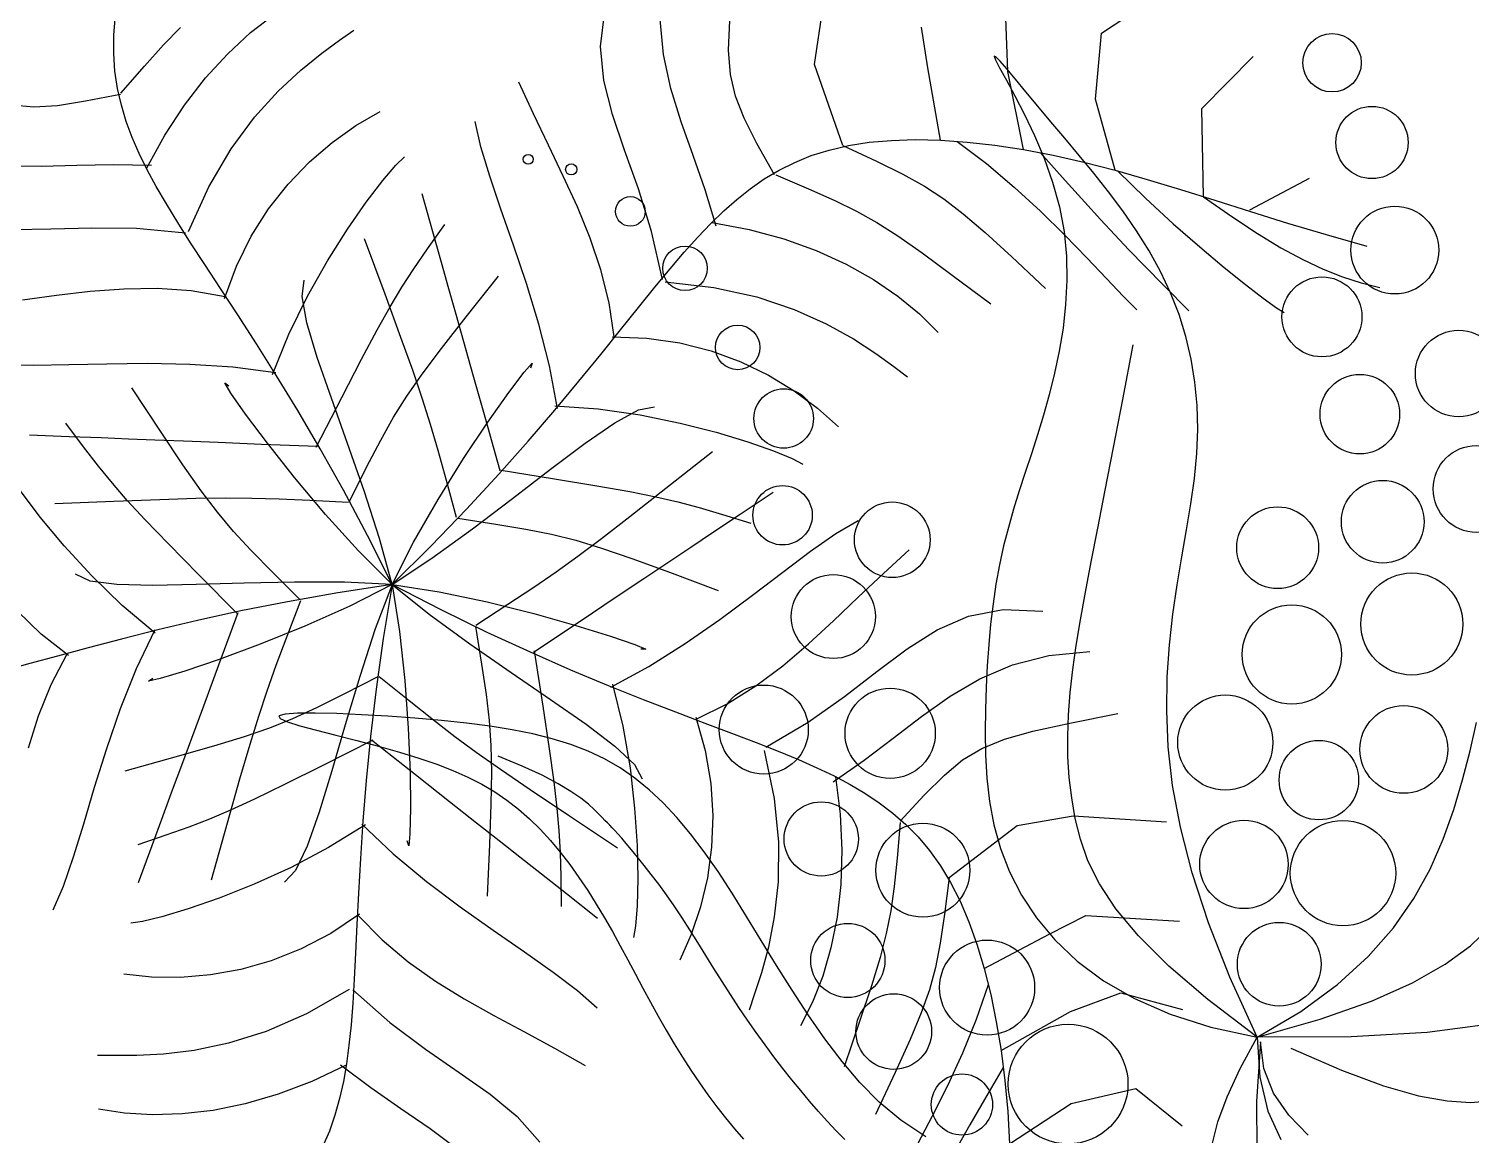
# Model space of a CAD drawing. Header units: millimetres. Extents: x -1030105 to 906887, y -616134 to 1220667.
# Drawn here: x -62059 to -60315, y 568491 to 569829 of the extents above; entities that cross this region are included whole.
import ezdxf

# ---------------------------------------------------------------- set-up
doc = ezdxf.new("R2010")
doc.units = ezdxf.units.MM
doc.header["$MEASUREMENT"] = 0
doc.linetypes.add('DASH', pattern=[0.35, 0.25, -0.1])
doc.layers.add('A-Furniture', color=143, linetype='Continuous')
doc.layers.add('A-Tree', color=98, linetype='Continuous')

# ---------------------------------------------------------------- blocks, each defined once
blk = doc.blocks.new('FUR')
at = {"layer": 'A-Furniture'}
blk.add_spline([(-8924.5, 45569), (-9840.5, 46091), (-12717.5, 46169), (-14973, 44562.5), (-20083.5, 44491.5), (-23993, 44398), (-25667, 42475.5), (-25418.5, 38977.5), (-21694.5, 37961.5), (-18510.5, 39186), (-13807.5, 38872), (-11600.5, 38312), (-7940, 38737), (-6709.9, 41431.9), (-8090, 44723), (-8924.5, 45569)], degree=3, dxfattribs=at)
at = {"layer": 'A-Furniture', "color": 8, "linetype": 'DASH', "ltscale": 50}
blk.add_spline([(-24161.5, 43901.5), (-24929, 43197), (-25535, 41016.5), (-24810, 39236.5), (-22741, 38149.5), (-21173.5, 38284.5), (-19403.5, 39162), (-17511, 40056.5), (-14856, 39790), (-13171, 38926.5), (-10565.5, 38425), (-9218.9, 38750.4), (-8091.4, 39308.9), (-7137, 40371), (-6960.5, 41929), (-8203.4, 44461.9), (-10044.5, 45803.5), (-12023, 45569), (-13737, 44462.5), (-16065.5, 43902.5), (-18178.5, 43889), (-22821, 44399), (-24161.5, 43901.5)], degree=3, dxfattribs=at)
blk = doc.blocks.new('CAY8')
at = {"color": 0, "linetype": 'ByBlock'}
for p, q in [((-230.99, 306), (-210.88, 321.79)), ((-353.08, 281.6), (-351.64, 306)), ((-269.77, 285.9), (-272.64, 308.87)), ((-230.99, 277.29), (-230.99, 306)), ((-304.24, 284.47), (-308.55, 301.69)), ((-185.02, 277.29), (-164.91, 301.69)), ((-445.75, 281.34), (-445.23, 296.57)), ((-418.36, 280.16), (-421.1, 295.19)), ((-390.53, 284.53), (-391.16, 297.27)), ((-275.46, 291.78), (-276.22, 291.99)), ((-276.22, 291.99), (-275.57, 290.51)), ((-275.57, 290.51), (-273.44, 287.2)), ((-273.44, 290.06), (-275.46, 291.78)), ((-270.29, 287.04), (-273.44, 290.06)), ((-273.44, 287.2), (-270.09, 282.21)), ((-266.18, 282.92), (-270.29, 287.04)), ((-596.56, 274.03), (-587.18, 282.69)), ((-443.08, 266.85), (-445.75, 281.34)), ((-413.87, 265.87), (-418.36, 280.16)), ((-388.87, 274.17), (-390.53, 284.53)), ((-337.84, 247.95), (-353.08, 281.6)), ((-296.12, 253.86), (-304.24, 284.47)), ((-270.09, 282.21), (-265.84, 275.77)), ((-260.07, 253), (-269.77, 285.9)), ((-261.23, 277.9), (-266.18, 282.92)), ((-655.26, 267.99), (-655.27, 276.49)), ((-605.6, 264.08), (-596.56, 274.03)), ((-565.25, 267.87), (-558.04, 274.14)), ((-558.04, 274.14), (-552.38, 278.94)), ((-385.89, 265.01), (-388.87, 274.17)), ((-265.84, 275.77), (-261.02, 268.1)), ((-255.59, 272.19), (-261.23, 277.9)), ((-219.95, 247.56), (-230.99, 277.29)), ((-180.93, 239.47), (-185.02, 277.29)), ((-654.62, 259.95), (-655.26, 267.99)), ((-633.5, 265.45), (-626.89, 273.62)), ((-573.55, 259.87), (-565.25, 267.87)), ((-261.02, 268.1), (-255.94, 259.43)), ((-249.4, 265.97), (-255.59, 272.19)), ((-640.91, 255.59), (-633.5, 265.45)), ((-614.21, 252.85), (-605.6, 264.08)), ((-472.02, 249.74), (-479.48, 262.94)), ((-438.04, 252.48), (-443.08, 266.85)), ((-408.17, 251.93), (-413.87, 265.87)), ((-381.31, 255.85), (-385.89, 265.01)), ((-242.82, 259.41), (-249.4, 265.97)), ((-653.4, 252.3), (-654.62, 259.95)), ((-649.99, 243.12), (-640.91, 255.59)), ((-582.5, 249.94), (-573.55, 259.87)), ((-374.83, 245.49), (-381.31, 255.85)), ((-255.94, 259.43), (-250.94, 249.99)), ((-235.96, 252.57), (-242.82, 259.41)), ((-651.63, 244.98), (-653.4, 252.3)), ((-622.24, 240.38), (-614.21, 252.85)), ((-591.64, 237.84), (-582.5, 249.94)), ((-464.39, 236.88), (-472.02, 249.74)), ((-431.43, 237.58), (-438.04, 252.48)), ((-401.81, 237.97), (-408.17, 251.93)), ((-335.49, 248.07), (-326.73, 250.25)), ((-326.73, 250.25), (-317.22, 251.94)), ((-317.22, 251.94), (-307, 253.14)), ((-307, 253.14), (-296.12, 253.86)), ((-296.12, 253.86), (-284.64, 254.07)), ((-288.91, 253.99), (-275.49, 245.56)), ((-284.64, 254.07), (-272.61, 253.79)), ((-272.61, 253.79), (-260.07, 253)), ((-260.07, 253), (-247.08, 251.69)), ((-252.62, 252.25), (-240.98, 241.31)), ((-250.94, 249.99), (-246.34, 240)), ((-247.08, 251.69), (-233.7, 249.88)), ((-228.97, 245.44), (-235.96, 252.57)), ((-233.7, 249.88), (-219.95, 247.56)), ((-160.61, 235.66), (-136.19, 251.45)), ((-649.36, 237.93), (-651.63, 244.98)), ((-547.86, 238.09), (-537.98, 245.06)), ((-493.37, 233.62), (-496.72, 244.28)), ((-366.19, 232.74), (-374.83, 245.49)), ((-351.02, 242.33), (-343.57, 245.43)), ((-343.57, 245.43), (-335.49, 248.07)), ((-337.84, 247.95), (-322.86, 242.4)), ((-275.49, 245.56), (-262.61, 236.47)), ((-221.98, 238.02), (-228.97, 245.44)), ((-219.95, 247.56), (-205.79, 244.81)), ((-218.94, 247.36), (-205.81, 236.66)), ((-205.79, 244.81), (-191.17, 241.73)), ((-664.97, 238.27), (-676.83, 235.32)), ((-650.17, 242.56), (-664.97, 238.27)), ((-646.62, 231.1), (-649.36, 237.93)), ((-629.6, 226.66), (-622.24, 240.38)), ((-600.52, 223.34), (-591.64, 237.84)), ((-557.39, 229.96), (-547.86, 238.09)), ((-456.83, 224.18), (-464.39, 236.88)), ((-424.07, 221.54), (-431.43, 237.58)), ((-395.32, 223.6), (-401.81, 237.97)), ((-364.33, 234.87), (-357.92, 238.81)), ((-357.92, 238.81), (-351.02, 242.33)), ((-322.86, 242.4), (-311.03, 237.77)), ((-311.03, 237.77), (-301.26, 233.44)), ((-262.61, 236.47), (-250.42, 227.07)), ((-246.34, 240), (-242.46, 229.69)), ((-240.98, 241.31), (-231.81, 232.73)), ((-215.1, 230.33), (-221.98, 238.02)), ((-205.81, 236.66), (-192.93, 226.74)), ((-191.17, 241.73), (-176.02, 238.39)), ((-180.93, 239.47), (-168.07, 232.01)), ((-176.02, 238.39), (-160.28, 234.91)), ((-686.96, 233.79), (-696.59, 233.79)), ((-676.83, 235.32), (-686.96, 233.79)), ((-643.45, 224.42), (-646.62, 231.1)), ((-488.43, 221.32), (-493.37, 233.62)), ((-375.99, 225.81), (-370.33, 230.53)), ((-370.33, 230.53), (-364.33, 234.87)), ((-365.59, 232.73), (-350.93, 227.95)), ((-301.26, 233.44), (-292.46, 228.77)), ((-231.81, 232.73), (-224.3, 225.78)), ((-208.49, 222.37), (-215.1, 230.33)), ((-168.07, 232.01), (-156.4, 225.72)), ((-160.28, 234.91), (-143.89, 231.36)), ((-143.89, 231.36), (-126.79, 227.83)), ((-639.87, 217.81), (-643.45, 224.42)), ((-636.15, 211.74), (-629.6, 226.66)), ((-566.4, 220.71), (-557.39, 229.96)), ((-529.13, 222.62), (-525.8, 226.45)), ((-449.59, 211.47), (-456.83, 224.18)), ((-381.36, 220.73), (-375.99, 225.81)), ((-350.93, 227.95), (-339.26, 223.95)), ((-339.26, 223.95), (-329.45, 220.19)), ((-292.46, 228.77), (-283.56, 223.12)), ((-250.42, 227.07), (-239.08, 217.74)), ((-242.46, 229.69), (-239.57, 219.24)), ((-224.3, 225.78), (-217.63, 219.73)), ((-192.93, 226.74), (-180.68, 217.76)), ((-156.4, 225.72), (-145.75, 220.5)), ((-126.79, 227.83), (-108.92, 224.42)), ((-635.85, 211.17), (-639.87, 217.81)), ((-608.69, 206.22), (-600.52, 223.34)), ((-574.73, 210.37), (-566.4, 220.71)), ((-534.18, 215.52), (-529.13, 222.62)), ((-482.34, 207.59), (-488.43, 221.32)), ((-416.77, 203.72), (-424.07, 221.54)), ((-389.24, 208.43), (-395.32, 223.6)), ((-386.54, 215.29), (-381.36, 220.73)), ((-329.45, 220.19), (-320.35, 216.1)), ((-283.56, 223.12), (-273.46, 215.87)), ((-239.57, 219.24), (-237.62, 208.76)), ((-239.08, 217.74), (-228.75, 208.83)), ((-217.63, 219.73), (-210.98, 213.84)), ((-202.26, 214.15), (-208.49, 222.37)), ((-180.68, 217.76), (-169.43, 209.89)), ((-145.75, 220.5), (-135.94, 216.26)), ((-650.48, 212.03), (-666.16, 210.3)), ((-634.19, 213.12), (-650.48, 212.03)), ((-540.47, 205.58), (-534.18, 215.52)), ((-391.62, 209.41), (-386.54, 215.29)), ((-320.35, 216.1), (-310.83, 211.13)), ((-273.46, 215.87), (-261.09, 206.39)), ((-210.98, 213.84), (-203.55, 207.4)), ((-196.55, 205.68), (-202.26, 214.15)), ((-135.94, 216.26), (-126.82, 212.9)), ((-126.82, 212.9), (-118.21, 210.33)), ((-681.41, 208.56), (-696.42, 207.45)), ((-666.16, 210.3), (-681.41, 208.56)), ((-631.34, 204.34), (-635.85, 211.17)), ((-615.71, 186.24), (-608.69, 206.22)), ((-582.19, 198.96), (-574.73, 210.37)), ((-547.55, 193.22), (-540.47, 205.58)), ((-510.75, 195.28), (-516.83, 211.26)), ((-475.56, 192.61), (-482.34, 207.59)), ((-442.93, 198.57), (-449.59, 211.47)), ((-396.71, 203.02), (-391.62, 209.41)), ((-391.16, 209.87), (-374.94, 208.25)), ((-374.94, 208.25), (-359.63, 205.5)), ((-359.63, 205.5), (-345.28, 201.71)), ((-310.83, 211.13), (-299.75, 204.73)), ((-261.09, 206.39), (-245.35, 194.04)), ((-237.62, 208.76), (-236.5, 198.3)), ((-228.75, 208.83), (-219.58, 200.72)), ((-203.55, 207.4), (-194.5, 199.65)), ((-191.47, 196.95), (-196.55, 205.68)), ((-169.43, 209.89), (-159.56, 203.29)), ((-118.21, 210.33), (-109.94, 208.46)), ((-109.94, 208.46), (-101.83, 207.18)), ((-626.3, 197.21), (-631.34, 204.34)), ((-410.35, 183.49), (-416.77, 203.72)), ((-401.94, 196.02), (-396.71, 203.02)), ((-345.28, 201.71), (-331.95, 197)), ((-299.75, 204.73), (-285.96, 196.35)), ((-219.58, 200.72), (-211.72, 193.77)), ((-194.5, 199.65), (-183.03, 189.89)), ((-159.56, 203.29), (-151.44, 198.12)), ((-620.68, 189.63), (-626.3, 197.21)), ((-588.62, 186.54), (-582.19, 198.96)), ((-554.93, 178.85), (-547.55, 193.22)), ((-512.36, 187.84), (-505.94, 198.9)), ((-505.86, 182.43), (-510.75, 195.28)), ((-437.08, 185.3), (-442.93, 198.57)), ((-407.41, 188.32), (-401.94, 196.02)), ((-331.95, 197), (-319.69, 191.47)), ((-285.96, 196.35), (-268.33, 185.42)), ((-236.5, 198.3), (-236.12, 187.94)), ((-211.72, 193.77), (-205.33, 188.34)), ((-187.04, 187.97), (-191.47, 196.95)), ((-151.44, 198.12), (-145.45, 194.55)), ((-145.45, 194.55), (-141.97, 192.74)), ((-614.42, 181.47), (-620.68, 189.63)), ((-528.89, 166.65), (-539.81, 189.73)), ((-517.52, 178.71), (-512.36, 187.84)), ((-468.53, 176.58), (-475.56, 192.61)), ((-413.24, 179.85), (-407.41, 188.32)), ((-319.69, 191.47), (-308.55, 185.23)), ((-236.12, 187.94), (-236.37, 177.72)), ((-183.26, 178.74), (-187.04, 187.97)), ((-674.94, 182.01), (-691.15, 180.32)), ((-657.41, 184.05), (-674.94, 182.01)), ((-638.21, 185.48), (-657.41, 184.05)), ((-616.99, 185.33), (-638.21, 185.48)), ((-607.48, 172.6), (-614.42, 181.47)), ((-593.86, 173.12), (-588.62, 186.54)), ((-501.66, 171.37), (-505.86, 182.43)), ((-432.3, 171.5), (-437.08, 185.3)), ((-409.1, 182.55), (-387.93, 182.05)), ((-387.93, 182.05), (-369.12, 179.57)), ((-308.55, 185.23), (-298.6, 178.39)), ((-562.16, 162.91), (-554.93, 178.85)), ((-521.97, 170.32), (-517.52, 178.71)), ((-493.16, 160.01), (-480.82, 178.66)), ((-461.72, 159.69), (-468.53, 176.58)), ((-419.53, 170.52), (-413.24, 179.85)), ((-369.12, 179.57), (-352.59, 175.61)), ((-352.59, 175.61), (-338.25, 170.65)), ((-298.6, 178.39), (-289.88, 171.07)), ((-236.37, 177.72), (-237.13, 167.71)), ((-180.13, 169.26), (-183.26, 178.74)), ((-599.83, 162.89), (-607.48, 172.6)), ((-597.72, 158.75), (-593.86, 173.12)), ((-564.51, 162.63), (-564.23, 169.63)), ((-526.26, 161.5), (-521.97, 170.32)), ((-497.62, 160.72), (-501.66, 171.37)), ((-428.83, 157), (-432.3, 171.5)), ((-426.4, 160.23), (-419.53, 170.52)), ((-338.25, 170.65), (-326.04, 165.21)), ((-207.95, 149.37), (-205.62, 173.13)), ((-177.65, 159.53), (-180.13, 169.26)), ((-591.41, 152.2), (-599.83, 162.89)), ((-568.77, 145.81), (-562.16, 162.91)), ((-561.39, 151.48), (-564.51, 162.63)), ((-520.48, 148.74), (-528.89, 166.65)), ((-326.04, 165.21), (-315.87, 159.79)), ((-237.13, 167.71), (-238.31, 157.98)), ((-655.72, 156.66), (-670.05, 153.71)), ((-641.39, 159.02), (-655.72, 156.66)), ((-626.97, 160.48), (-641.39, 159.02)), ((-612.37, 160.76), (-626.97, 160.48)), ((-597.5, 159.58), (-612.37, 160.76)), ((-530.94, 151.07), (-526.26, 161.5)), ((-502.66, 145.44), (-493.16, 160.01)), ((-493.23, 149.13), (-497.62, 160.72)), ((-455.57, 142.13), (-461.72, 159.69)), ((-433.96, 148.92), (-426.4, 160.23)), ((-429.69, 156.95), (-414.82, 157.72)), ((-414.82, 157.72), (-400.44, 156.89)), ((-400.44, 156.89), (-386.64, 154.61)), ((-315.87, 159.79), (-307.68, 154.87)), ((-238.31, 157.98), (-239.79, 148.59)), ((-175.83, 149.55), (-177.65, 159.53)), ((-670.05, 153.71), (-684.47, 150.44)), ((-582.27, 140.45), (-591.41, 152.2)), ((-555.64, 136.98), (-561.39, 151.48)), ((-536.56, 137.86), (-530.94, 151.07)), ((-386.64, 154.61), (-373.49, 151.03)), ((-373.49, 151.03), (-361.08, 146.31)), ((-307.68, 154.87), (-301.37, 150.97)), ((-210.11, 128.31), (-207.95, 149.37)), ((-174.65, 139.32), (-175.83, 149.55)), ((-574.28, 127.96), (-568.77, 145.81)), ((-513.99, 134.64), (-520.48, 148.74)), ((-509.97, 133.73), (-502.66, 145.44)), ((-487.98, 135.23), (-493.23, 149.13)), ((-442.32, 136.6), (-433.96, 148.92)), ((-361.08, 146.31), (-349.5, 140.6)), ((-239.79, 148.59), (-241.49, 139.57)), ((-572.45, 127.52), (-582.27, 140.45)), ((-548.05, 119.93), (-555.64, 136.98)), ((-543.66, 120.67), (-536.56, 137.86)), ((-472.05, 129.07), (-466.16, 138.46)), ((-466.16, 138.46), (-463.08, 142.62)), ((-463.08, 142.62), (-463.64, 140.44)), ((-450.53, 124.11), (-455.57, 142.13)), ((-349.5, 140.6), (-338.82, 134.05)), ((-241.49, 139.57), (-243.31, 130.89)), ((-174.12, 128.84), (-174.65, 139.32)), ((-515.73, 123.7), (-509.97, 133.73)), ((-508.83, 122.97), (-513.99, 134.64)), ((-481.34, 117.67), (-487.98, 135.23)), ((-451.57, 123.27), (-442.32, 136.6)), ((-338.82, 134.05), (-329.14, 126.81)), ((-243.31, 130.89), (-245.22, 122.47)), ((-645.81, 126.14), (-662.15, 124.32)), ((-628.39, 127.87), (-645.81, 126.14)), ((-610.22, 129.13), (-628.39, 127.87)), ((-591.63, 129.56), (-610.22, 129.13)), ((-572.93, 128.77), (-591.63, 129.56)), ((-562.01, 113.35), (-572.45, 127.52)), ((-479.93, 115.54), (-472.05, 129.07)), ((-451.72, 125.14), (-433.05, 125.42)), ((-433.05, 125.42), (-414.74, 124.42)), ((-425.37, 120.15), (-415.73, 126.57)), ((-415.73, 126.57), (-408.98, 128.46)), ((-414.74, 124.42), (-397.34, 122.47)), ((-212.09, 109.65), (-210.11, 128.31)), ((-174.22, 118.11), (-174.12, 128.84)), ((-677.09, 122.77), (-690.31, 121.87)), ((-662.15, 124.32), (-677.09, 122.77)), ((-591.41, 118.34), (-594.41, 122.55)), ((-594.41, 122.55), (-592.51, 121.36)), ((-584.29, 109.84), (-591.41, 118.34)), ((-552.8, 98.34), (-543.66, 120.67)), ((-539.41, 101.13), (-548.05, 119.93)), ((-520.61, 114.13), (-515.73, 123.7)), ((-504.41, 112.37), (-508.83, 122.97)), ((-461.83, 108.96), (-451.57, 123.27)), ((-437.38, 110.21), (-425.37, 120.15)), ((-397.34, 122.47), (-381.4, 119.88)), ((-381.4, 119.88), (-367.46, 116.98)), ((-245.22, 122.47), (-247.14, 114.24)), ((-620.25, 99.32), (-634.17, 116.82)), ((-550.99, 97.82), (-562.01, 113.35)), ((-525.26, 103.83), (-520.61, 114.13)), ((-500.14, 101.5), (-504.41, 112.37)), ((-488.98, 98.99), (-479.93, 115.54)), ((-472.8, 95.08), (-481.34, 117.67)), ((-367.46, 116.98), (-356.06, 114.06)), ((-356.06, 114.06), (-347.75, 111.45)), ((-247.14, 114.24), (-249, 106.14)), ((-174.79, 107.07), (-174.22, 118.11)), ((-573.87, 98.17), (-584.29, 109.84)), ((-473.19, 93.68), (-461.83, 108.96)), ((-451.25, 97.72), (-437.38, 110.21)), ((-400.9, 93.94), (-382.33, 111.45)), ((-347.75, 111.45), (-343.07, 109.47)), ((-249, 106.14), (-250.76, 98.09)), ((-213.87, 93.1), (-212.09, 109.65)), ((-175.66, 95.68), (-174.79, 107.07)), ((-530.48, 81.38), (-539.41, 101.13)), ((-530.32, 91.6), (-525.26, 103.83)), ((-495.45, 88.97), (-500.14, 101.5)), ((-659.22, 93.5), (-676.3, 92.65)), ((-652.65, 89.67), (-661.18, 99.19)), ((-645.5, 94.17), (-659.22, 93.5)), ((-633.68, 94.75), (-645.5, 94.17)), ((-622.3, 95.3), (-633.68, 94.75)), ((-609.92, 95.89), (-622.3, 95.3)), ((-609.32, 85.79), (-620.25, 99.32)), ((-595.08, 96.6), (-609.92, 95.89)), ((-576.33, 97.48), (-595.08, 96.6)), ((-552.2, 98.62), (-576.33, 97.48)), ((-560.92, 84.44), (-573.87, 98.17)), ((-539.44, 80.85), (-550.99, 97.82)), ((-498.38, 80.51), (-488.98, 98.99)), ((-485.76, 77.45), (-473.19, 93.68)), ((-473.25, 95.56), (-449.19, 93.77)), ((-466.46, 83.68), (-451.25, 97.72)), ((-449.19, 93.77), (-430.65, 92.32)), ((-415.33, 80.4), (-400.9, 93.94)), ((-368.07, 85.52), (-354.75, 96.24)), ((-250.76, 98.09), (-252.33, 90.03)), ((-176.66, 83.89), (-175.66, 95.68)), ((-645.56, 81.94), (-652.65, 89.67)), ((-536.44, 76.24), (-530.32, 91.6)), ((-489.74, 73.42), (-495.45, 88.97)), ((-430.65, 92.32), (-416.35, 91.07)), ((-416.35, 91.07), (-404.99, 89.84)), ((-404.99, 89.84), (-395.27, 88.48)), ((-395.27, 88.48), (-385.92, 86.84)), ((-326.24, 80.84), (-317.13, 87.32)), ((-252.33, 90.03), (-253.68, 81.89)), ((-215.43, 78.34), (-213.87, 93.1)), ((-638.95, 75.11), (-645.56, 81.94)), ((-600.45, 75.22), (-609.32, 85.79)), ((-546.25, 69.8), (-560.92, 84.44)), ((-522.07, 61.47), (-530.48, 81.38)), ((-482.49, 69.09), (-466.46, 83.68)), ((-385.92, 86.84), (-375.64, 84.76)), ((-378.77, 76.91), (-368.07, 85.52)), ((-375.64, 84.76), (-363.14, 82.07)), ((-253.68, 81.89), (-254.73, 73.61)), ((-177.61, 71.66), (-176.66, 83.89)), ((-631.89, 68.31), (-638.95, 75.11)), ((-592.68, 66.64), (-600.45, 75.22)), ((-553.39, 75.19), (-566.75, 74.6)), ((-536.84, 75.82), (-553.39, 75.19)), ((-527.4, 62.34), (-539.44, 80.85)), ((-507.31, 61.22), (-498.38, 80.51)), ((-499.64, 60.28), (-485.76, 77.45)), ((-426.74, 69.87), (-415.33, 80.4)), ((-388, 69.49), (-378.77, 76.91)), ((-336.4, 72.34), (-326.24, 80.84)), ((-304.3, 65.52), (-294.06, 76.69)), ((-216.77, 65.09), (-215.43, 78.34)), ((-617.97, 69.86), (-637.61, 67.39)), ((-602.55, 71.68), (-617.97, 69.86)), ((-589.86, 72.98), (-602.55, 71.68)), ((-578.42, 73.91), (-589.86, 72.98)), ((-566.75, 74.6), (-578.42, 73.91)), ((-530.66, 55.35), (-546.25, 69.8)), ((-498.82, 54.94), (-482.49, 69.09)), ((-489.22, 73.18), (-472.71, 72.1)), ((-472.71, 72.1), (-459.52, 71.06)), ((-459.52, 71.06), (-448.29, 69.83)), ((-448.29, 69.83), (-437.69, 68.14)), ((-436.25, 61.35), (-426.74, 69.87)), ((-396.88, 62.36), (-388, 69.49)), ((-347.58, 62.31), (-336.4, 72.34)), ((-254.73, 73.61), (-255.5, 65.18)), ((-178.33, 58.92), (-177.61, 71.66)), ((-668.63, 57.86), (-678.2, 68.41)), ((-637.61, 67.39), (-662.93, 64.14)), ((-623.42, 60.63), (-631.89, 68.31)), ((-585.09, 59.04), (-592.68, 66.64)), ((-514.94, 42.21), (-527.4, 62.34)), ((-437.69, 68.14), (-426.36, 65.76)), ((-426.36, 65.76), (-412.97, 62.43)), ((-412.97, 62.43), (-396.17, 57.9)), ((-406.54, 54.61), (-396.88, 62.36)), ((-359.73, 51.23), (-347.58, 62.31)), ((-314.17, 54.29), (-304.3, 65.52)), ((-255.5, 65.18), (-256.01, 56.58)), ((-217.87, 53.03), (-216.77, 65.09)), ((-657.25, 46.4), (-668.63, 57.86)), ((-612.59, 51.21), (-623.42, 60.63)), ((-576.74, 51.44), (-585.09, 59.04)), ((-514.94, 42.21), (-522.07, 61.47)), ((-514.94, 42.21), (-507.31, 61.22)), ((-514.94, 42.21), (-499.64, 60.28)), ((-444.95, 53.87), (-436.25, 61.35)), ((-396.17, 57.9), (-374.63, 51.93)), ((-256.01, 56.58), (-256.28, 47.81)), ((-178.65, 45.63), (-178.33, 58.92)), ((-598.44, 39.14), (-612.59, 51.21)), ((-566.67, 42.85), (-576.74, 51.44)), ((-514.94, 42.21), (-530.66, 55.35)), ((-514.94, 42.21), (-498.82, 54.94)), ((-453.98, 46.46), (-444.95, 53.87)), ((-418.14, 45.31), (-406.54, 54.61)), ((-372.81, 39.59), (-359.73, 51.23)), ((-323.92, 43.18), (-314.17, 54.29)), ((-279.09, 43.29), (-266.13, 50.3)), ((-266.13, 50.3), (-251.48, 54.51)), ((-251.48, 54.51), (-234.29, 55.34)), ((-218.7, 41.88), (-217.87, 53.03)), ((-644.32, 34.6), (-657.25, 46.4)), ((-464.45, 38.12), (-453.98, 46.46)), ((-432.79, 33.57), (-418.14, 45.31)), ((-256.28, 47.81), (-256.32, 38.87)), ((-178.4, 31.74), (-178.65, 45.63)), ((-580.03, 23.55), (-598.44, 39.14)), ((-557, 39.53), (-578.54, 37.15)), ((-553.96, 32.28), (-566.67, 42.85)), ((-535.46, 41.39), (-557, 39.53)), ((-514.94, 42.21), (-537.94, 36.58)), ((-514.94, 42.21), (-535.46, 41.39)), ((-514.94, 42.21), (-532.29, 31.32)), ((-514.94, 42.21), (-520.5, 22.44)), ((-514.94, 42.21), (-516.69, 18.59)), ((-514.94, 42.21), (-509.94, 22.34)), ((-514.94, 42.21), (-497.85, 30.81)), ((-514.94, 42.21), (-494.5, 40.82)), ((-514.94, 42.21), (-493.02, 33.25)), ((-494.5, 40.82), (-473.39, 38.29)), ((-477.47, 27.89), (-464.45, 38.12)), ((-473.39, 38.29), (-452.92, 35.07)), ((-386.77, 27.89), (-372.81, 39.59)), ((-333.77, 32.36), (-323.92, 43.18)), ((-291.2, 34.05), (-279.09, 43.29)), ((-256.32, 38.87), (-256.15, 29.75)), ((-230.13, 36.54), (-212.62, 39.72)), ((-219.26, 31.36), (-218.7, 41.88)), ((-644.79, 32.27), (-651.36, 34.71)), ((-633.22, 31.8), (-644.79, 32.27)), ((-630.1, 23.03), (-644.32, 34.6)), ((-617.65, 32.79), (-633.22, 31.8)), ((-599.09, 34.74), (-617.65, 32.79)), ((-578.54, 37.15), (-599.09, 34.74)), ((-537.94, 36.58), (-559.26, 30.85)), ((-553.67, 31.77), (-558.19, 15.84)), ((-532.29, 31.32), (-550.86, 20.95)), ((-493.02, 33.25), (-472.41, 25.35)), ((-452.92, 35.07), (-434.38, 31.57)), ((-451.64, 18.47), (-432.79, 33.57)), ((-434.38, 31.57), (-419.08, 28.26)), ((-343.98, 22.04), (-333.77, 32.36)), ((-303.32, 23.16), (-291.2, 34.05)), ((-258.79, 23.89), (-245.34, 31.13)), ((-245.34, 31.13), (-230.13, 36.54)), ((-219.51, 21.36), (-219.26, 31.36)), ((-177.37, 17.18), (-178.4, 31.74)), ((-578.97, 25.11), (-597.14, 19.43)), ((-559.26, 30.85), (-578.97, 25.11)), ((-497.85, 30.81), (-479.34, 19.65)), ((-477.54, 27.31), (-473.47, 11.29)), ((-472.41, 25.35), (-453.09, 18.41)), ((-419.08, 28.26), (-408.33, 25.56)), ((-408.33, 25.56), (-403.42, 23.92)), ((-401.56, 16.62), (-386.77, 27.89)), ((-256.15, 29.75), (-255.8, 20.44)), ((-614.84, 12.27), (-630.1, 23.03)), ((-597.14, 19.43), (-613.85, 13.88)), ((-580.11, 24.21), (-586.48, 0.91)), ((-550.86, 20.95), (-569.32, 11.53)), ((-520.5, 22.44), (-525.39, 1.38)), ((-509.94, 22.34), (-505.82, 1.48)), ((-479.34, 19.65), (-460.51, 8.92)), ((-451.32, 19.05), (-445.59, -4.39)), ((-403.42, 23.92), (-405.67, 23.77)), ((-354.79, 12.38), (-343.98, 22.04)), ((-316.31, 11.2), (-303.32, 23.16)), ((-270.99, 15.2), (-258.79, 23.89)), ((-255.8, 20.44), (-255.28, 10.93)), ((-219.41, 11.78), (-219.51, 21.36)), ((-45.52, 11.39), (-43.84, 23.9)), ((-663.83, 7.61), (-674.98, 16.73)), ((-613.85, 13.88), (-629.18, 8.53)), ((-615.19, 13.81), (-621.71, -3.73)), ((-558.19, 15.84), (-561.76, 2.94)), ((-516.69, 18.59), (-517.83, -3.45)), ((-453.09, 18.41), (-435.05, 12.32)), ((-417.14, 6.26), (-401.56, 16.62)), ((-282.49, 5.48), (-270.99, 15.2)), ((-218.54, 8.22), (-198.28, 14.18)), ((-175.33, 1.76), (-177.37, 17.18)), ((-651.36, -0.51), (-663.83, 7.61)), ((-629.18, 8.53), (-643.18, 3.47)), ((-569.32, 11.53), (-586.37, 3.46)), ((-473.47, 11.29), (-470.37, -1.58)), ((-460.51, 8.92), (-442.47, -1.21)), ((-435.05, 12.32), (-418.27, 6.99)), ((-418.27, 6.99), (-402.73, 2.31)), ((-416.53, 7.71), (-410.5, -9.96)), ((-366.43, 3.56), (-354.79, 12.38)), ((-331, -1.25), (-316.31, 11.2)), ((-255.28, 10.93), (-254.58, 1.24)), ((-234.11, 3.3), (-218.54, 8.22)), ((-218.94, 2.56), (-219.41, 11.78)), ((-47.6, -1.4), (-45.52, 11.39)), ((-643.18, 3.47), (-655.94, -1.23)), ((-586.37, 3.46), (-600.69, -2.85)), ((-586.48, 0.91), (-591.43, -17.2)), ((-561.76, 2.94), (-564.71, -8.36)), ((-517.55, 2.03), (-531.54, -6.79)), ((-525.39, 1.38), (-529.78, -19.84)), ((-516.98, 2.14), (-503.23, -7.07)), ((-505.82, 1.48), (-502.57, -18.99)), ((-402.73, 2.31), (-388.42, -1.83)), ((-379.16, -4.22), (-366.43, 3.56)), ((-293.8, -4.89), (-282.49, 5.48)), ((-254.58, 1.24), (-253.58, -8.6)), ((-246.04, -1.23), (-234.11, 3.3)), ((-218.05, -6.4), (-218.94, 2.56)), ((-171.98, -14.7), (-175.33, 1.76)), ((-667.55, -5.51), (-678.13, -9.37)), ((-655.94, -1.23), (-667.55, -5.51)), ((-652.08, -0.04), (-657.8, -13.82)), ((-621.71, -3.73), (-627.05, -21.55)), ((-600.69, -2.85), (-610.98, -6.99)), ((-517.83, -3.45), (-518.46, -23.97)), ((-470.37, -1.58), (-468.08, -12.64)), ((-445.59, -4.39), (-441.23, -22.47)), ((-442.47, -1.21), (-426.3, -10.54)), ((-388.42, -1.83), (-375.33, -5.53)), ((-379.47, -3.41), (-374.15, -17.32)), ((-375.33, -5.53), (-363.43, -8.89)), ((-348.26, -13.6), (-331, -1.25)), ((-305.47, -15.51), (-293.8, -4.89)), ((-263.17, -11.67), (-255.37, -6.01)), ((-255.37, -6.01), (-246.04, -1.23)), ((-50.26, -14.41), (-47.6, -1.4)), ((-610.98, -6.99), (-615.91, -8.54)), ((-615.91, -8.54), (-614.18, -7.1)), ((-564.71, -8.36), (-567.36, -19.53)), ((-531.54, -6.79), (-542.82, -13.71)), ((-503.23, -7.07), (-492.06, -14.45)), ((-426.3, -10.54), (-413.13, -18.89)), ((-410.5, -9.96), (-405.79, -27.68)), ((-363.43, -8.89), (-352.61, -11.98)), ((-352.61, -11.98), (-342.75, -14.91)), ((-270.47, -18.87), (-263.17, -11.67)), ((-253.58, -8.6), (-252.12, -18.53)), ((-216.72, -15.18), (-218.05, -6.4)), ((-657.8, -13.82), (-662.04, -27.79)), ((-591.43, -17.2), (-595.35, -31.53)), ((-556.02, -17.59), (-558.57, -18.55)), ((-558.57, -18.55), (-558.03, -19.59)), ((-550.72, -16.75), (-556.02, -17.59)), ((-542.82, -13.71), (-552.63, -19.31)), ((-543.14, -16.01), (-550.72, -16.75)), ((-533.8, -15.41), (-543.14, -16.01)), ((-523.18, -14.94), (-533.8, -15.41)), ((-511.78, -14.61), (-523.18, -14.94)), ((-500.08, -14.44), (-511.78, -14.61)), ((-488.6, -14.45), (-500.08, -14.44)), ((-492.06, -14.45), (-482.22, -20.75)), ((-477.73, -14.63), (-488.6, -14.45)), ((-467.51, -15.04), (-477.73, -14.63)), ((-468.08, -12.64), (-466.4, -23.25)), ((-457.89, -15.72), (-467.51, -15.04)), ((-448.83, -16.71), (-457.89, -15.72)), ((-440.27, -18.07), (-448.83, -16.71)), ((-432.16, -19.83), (-440.27, -18.07)), ((-374.15, -17.32), (-370.5, -31.25)), ((-348.76, -15.08), (-342.69, -35.37)), ((-342.75, -14.91), (-333.74, -17.73)), ((-333.74, -17.73), (-325.47, -20.54)), ((-318.01, -25.97), (-305.47, -15.51)), ((-252.12, -18.53), (-250.07, -28.48)), ((-214.9, -23.87), (-216.72, -15.18)), ((-167.07, -32.4), (-171.98, -14.7)), ((-53.69, -27.6), (-50.26, -14.41)), ((-627.05, -21.55), (-631.47, -39.22)), ((-562.2, -24.18), (-572.76, -28.91)), ((-567.36, -19.53), (-570.04, -32.01)), ((-552.63, -19.31), (-562.2, -24.18)), ((-558.03, -19.59), (-554.73, -20.73)), ((-554.73, -20.73), (-549.19, -21.97)), ((-549.19, -21.97), (-541.91, -23.3)), ((-541.91, -23.3), (-533.38, -24.72)), ((-529.78, -19.84), (-533.84, -40.13)), ((-533.38, -24.72), (-524.12, -26.24)), ((-518.46, -23.97), (-518.68, -43.01)), ((-502.57, -18.99), (-500.16, -37.7)), ((-482.22, -20.75), (-472.42, -26.72)), ((-466.4, -23.25), (-465.17, -34.76)), ((-441.23, -22.47), (-438.01, -36.46)), ((-424.47, -22.05), (-432.16, -19.83)), ((-417.12, -24.76), (-424.47, -22.05)), ((-410.09, -28.02), (-417.12, -24.76)), ((-413.13, -18.89), (-404.05, -26.08)), ((-325.47, -20.54), (-317.81, -23.41)), ((-317.81, -23.41), (-310.65, -26.43)), ((-317.24, -23.7), (-313.76, -39.62)), ((-278.32, -28.22), (-270.47, -18.87)), ((-212.57, -32.55), (-214.9, -23.87)), ((-662.04, -27.79), (-665.11, -41.96)), ((-572.76, -28.91), (-585.55, -34.09)), ((-517.31, -25.46), (-537.83, -38.15)), ((-524.12, -26.24), (-514.62, -27.85)), ((-517.96, -25.33), (-497.77, -38.59)), ((-514.62, -27.85), (-505.4, -29.56)), ((-505.4, -29.56), (-496.85, -31.37)), ((-472.42, -26.72), (-461.38, -33.13)), ((-452.12, -30.96), (-462.91, -27.65)), ((-443.23, -34.14), (-452.12, -30.96)), ((-403.29, -31.86), (-410.09, -28.02)), ((-405.79, -27.68), (-402.27, -44.83)), ((-404.05, -26.08), (-400.17, -31.91)), ((-310.65, -26.43), (-303.88, -29.67)), ((-303.88, -29.67), (-297.38, -33.21)), ((-287.77, -40.39), (-278.32, -28.22)), ((-250.07, -28.48), (-247.27, -38.42)), ((-213.6, -31.58), (-173.19, -30.53)), ((-58.2, -40.89), (-53.69, -27.6)), ((-585.55, -34.09), (-601.8, -40.3)), ((-595.35, -31.53), (-598.61, -43.49)), ((-570.04, -32.01), (-573.08, -47.24)), ((-496.85, -31.37), (-489, -33.31)), ((-489, -33.31), (-481.77, -35.41)), ((-481.77, -35.41), (-475.08, -37.7)), ((-465.17, -34.76), (-464.2, -48.52)), ((-461.38, -33.13), (-447.84, -40.72)), ((-436.02, -37.15), (-443.23, -34.14)), ((-438.01, -36.46), (-435.66, -47.65)), ((-430.27, -39.96), (-436.02, -37.15)), ((-396.68, -36.3), (-403.29, -31.86)), ((-390.18, -41.4), (-396.68, -36.3)), ((-370.5, -31.25), (-368.4, -45.08)), ((-342.69, -35.37), (-339.24, -54.03)), ((-297.38, -33.21), (-291.15, -37.13)), ((-291.15, -37.13), (-285.17, -41.49)), ((-237.25, -37.75), (-213.6, -31.58)), ((-209.59, -41.32), (-212.57, -32.55)), ((-160.31, -51.56), (-167.07, -32.4)), ((-631.47, -39.22), (-635.21, -56.32)), ((-601.8, -40.3), (-622.74, -48.13)), ((-598.61, -43.49), (-601.6, -54.48)), ((-537.83, -38.15), (-553.67, -47.88)), ((-533.84, -40.13), (-537.72, -58.39)), ((-518.68, -43.01), (-518.56, -60.62)), ((-500.16, -37.7), (-498.59, -53.27)), ((-497.77, -38.59), (-482.07, -48.9)), ((-475.08, -37.7), (-468.85, -40.23)), ((-468.85, -40.23), (-463.02, -43.02)), ((-463.02, -43.02), (-457.49, -46.11)), ((-447.84, -40.72), (-430.5, -50.27)), ((-425.76, -42.55), (-430.27, -39.96)), ((-422.29, -44.87), (-425.76, -42.55)), ((-383.73, -47.17), (-390.18, -41.4)), ((-313.76, -39.62), (-311.65, -55.04)), ((-287.59, -40.95), (-287.61, -56.38)), ((-285.17, -41.49), (-279.44, -46.37)), ((-264.54, -62.65), (-237.25, -37.75)), ((-247.27, -38.42), (-243.56, -48.27)), ((-205.51, -50.35), (-209.59, -41.32)), ((-64.12, -54.24), (-58.2, -40.89)), ((-573.08, -47.24), (-576.8, -66.67)), ((-553.67, -47.88), (-565.99, -55.27)), ((-482.07, -48.9), (-469.65, -57.05)), ((-464.2, -48.52), (-463.31, -65.9)), ((-457.49, -46.11), (-452.19, -49.54)), ((-452.19, -49.54), (-447.06, -53.32)), ((-435.66, -47.65), (-433.95, -57.3)), ((-419.63, -46.91), (-422.29, -44.87)), ((-417.57, -48.62), (-419.63, -46.91)), ((-415.92, -50.01), (-417.57, -48.62)), ((-402.27, -44.83), (-399.8, -60.79)), ((-377.28, -53.65), (-383.73, -47.17)), ((-368.4, -45.08), (-367.73, -58.69)), ((-279.44, -46.37), (-273.96, -51.85)), ((-243.56, -48.27), (-238.81, -57.98)), ((-601.6, -54.48), (-604.71, -65.9)), ((-565.99, -55.27), (-575.9, -60.95)), ((-498.59, -53.27), (-497.83, -64.33)), ((-447.06, -53.32), (-442.09, -57.43)), ((-430.5, -50.27), (-408.11, -62.52)), ((-414.56, -51.14), (-415.92, -50.01)), ((-413.38, -52.12), (-414.56, -51.14)), ((-412.28, -53.04), (-413.38, -52.12)), ((-411.17, -54.01), (-412.28, -53.04)), ((-409.93, -55.12), (-411.17, -54.01)), ((-408.48, -56.48), (-409.93, -55.12)), ((-370.74, -60.88), (-377.28, -53.65)), ((-339.24, -54.03), (-337.9, -70.98)), ((-311.65, -55.04), (-310.82, -69.86)), ((-273.96, -51.85), (-268.71, -57.98)), ((-199.75, -59.8), (-205.51, -50.35)), ((-151.43, -72.35), (-160.31, -51.56)), ((-71.77, -67.59), (-64.12, -54.24)), ((-635.21, -56.32), (-638.52, -72.42)), ((-575.9, -60.95), (-584.55, -65.57)), ((-537.72, -58.39), (-541.59, -73.5)), ((-517.34, -62.05), (-532.29, -73.24)), ((-518.91, -61.91), (-504.24, -73.53)), ((-518.56, -60.62), (-518.21, -76.84)), ((-469.65, -57.05), (-459.29, -63.85)), ((-442.09, -57.43), (-437.25, -61.85)), ((-437.25, -61.85), (-432.56, -66.54)), ((-433.95, -57.3), (-432.62, -66.7)), ((-406.71, -58.17), (-408.48, -56.48)), ((-404.54, -60.28), (-406.71, -58.17)), ((-402, -62.8), (-404.54, -60.28)), ((-399.8, -60.79), (-398.26, -74.95)), ((-364.06, -68.89), (-370.74, -60.88)), ((-367.73, -58.69), (-368.39, -71.95)), ((-287.61, -56.38), (-287.81, -68.71)), ((-268.71, -57.98), (-263.7, -64.84)), ((-238.81, -57.98), (-232.85, -67.5)), ((-191.76, -69.85), (-199.75, -59.8)), ((-604.71, -65.9), (-608.3, -79.16)), ((-584.55, -65.57), (-593.09, -69.74)), ((-576.8, -66.67), (-581.53, -91.75)), ((-497.87, -69.5), (-498.71, -67.41)), ((-497.83, -64.33), (-497.87, -69.5)), ((-463.31, -65.9), (-462.34, -88.23)), ((-459.29, -63.85), (-449.77, -70.09)), ((-432.62, -66.7), (-431.43, -77.13)), ((-432.56, -66.54), (-428.01, -71.48)), ((-399.13, -65.72), (-402, -62.8)), ((-395.98, -69), (-399.13, -65.72)), ((-264.54, -62.65), (-265.19, -78.6)), ((-263.7, -64.84), (-258.92, -72.51)), ((-232.85, -67.5), (-225.55, -76.75)), ((-81.47, -80.86), (-71.77, -67.59)), ((-38.03, -72.32), (-30.39, -63.63)), ((-638.52, -72.42), (-641.67, -87.11)), ((-602.63, -74.09), (-614.32, -79.27)), ((-593.09, -69.74), (-602.63, -74.09)), ((-532.29, -73.24), (-547.68, -83.2)), ((-541.59, -73.5), (-545.62, -84.35)), ((-504.24, -73.53), (-488.95, -84.12)), ((-449.77, -70.09), (-439.86, -76.57)), ((-428.01, -71.48), (-423.6, -76.62)), ((-392.61, -72.63), (-395.98, -69)), ((-389.06, -76.57), (-392.61, -72.63)), ((-368.39, -71.95), (-370.24, -84.73)), ((-357.19, -77.67), (-364.06, -68.89)), ((-337.9, -70.98), (-338.18, -86.14)), ((-310.82, -69.86), (-311.18, -84)), ((-287.81, -68.71), (-288.35, -79.21)), ((-258.92, -72.51), (-254.38, -81.03)), ((-219.43, -83.31), (-204.38, -73.89)), ((-204.38, -73.89), (-163.97, -72.84)), ((-180.97, -80.69), (-191.76, -69.85)), ((-140.15, -94.99), (-151.43, -72.35)), ((-48.17, -81.26), (-38.03, -72.32)), ((-608.3, -79.16), (-612.78, -95.67)), ((-518.21, -76.84), (-517.73, -91.73)), ((-439.86, -76.57), (-428.36, -84.09)), ((-431.43, -77.13), (-430.12, -89.85)), ((-423.6, -76.62), (-419.31, -81.95)), ((-398.26, -74.95), (-397.51, -86.69)), ((-385.37, -80.81), (-389.06, -76.57)), ((-381.61, -85.31), (-385.37, -80.81)), ((-350.12, -87.07), (-357.19, -77.67)), ((-288.35, -79.21), (-289.43, -89.12)), ((-265.19, -78.6), (-265.94, -91.29)), ((-225.55, -76.75), (-216.77, -85.57)), ((-166.83, -92.49), (-180.97, -80.69)), ((-93.57, -94.01), (-81.47, -80.86)), ((-547.68, -83.2), (-562.9, -91.84)), ((-545.62, -84.35), (-549.96, -89.85)), ((-488.95, -84.12), (-473.51, -93.78)), ((-428.36, -84.09), (-414.05, -93.45)), ((-419.31, -81.95), (-415.16, -87.42)), ((-397.51, -86.69), (-397.42, -95.4)), ((-377.79, -90.06), (-381.61, -85.31)), ((-370.24, -84.73), (-373.17, -96.91)), ((-342.85, -96.9), (-350.12, -87.07)), ((-338.18, -86.14), (-339.58, -99.44)), ((-311.18, -84), (-312.65, -97.37)), ((-254.38, -81.03), (-250.07, -90.37)), ((-246.03, -100.5), (-219.43, -83.31)), ((-216.77, -85.57), (-206.4, -93.79)), ((-61.44, -90.46), (-48.17, -81.26)), ((-641.67, -87.11), (-644.9, -99.97)), ((-562.9, -91.84), (-577.32, -99.12)), ((-517.73, -91.73), (-517.2, -105.32)), ((-415.16, -87.42), (-411.12, -93.01)), ((-411.12, -93.01), (-407.18, -98.69)), ((-373.95, -95.01), (-377.79, -90.06)), ((-289.43, -89.12), (-291.21, -99.71)), ((-265.94, -91.29), (-267.04, -101.92)), ((-250.07, -90.37), (-246.03, -100.5)), ((-148.76, -105.42), (-166.83, -92.49)), ((-78.45, -99.92), (-61.44, -90.46)), ((-577.32, -99.12), (-590.31, -104.97)), ((-473.51, -93.78), (-458.4, -102.62)), ((-407.18, -98.69), (-403.31, -104.44)), ((-397.42, -95.4), (-397.87, -100.46)), ((-373.17, -96.91), (-377.07, -108.35)), ((-370.06, -100.12), (-373.95, -95.01)), ((-335.38, -106.97), (-342.85, -96.9)), ((-339.58, -99.44), (-341.6, -110.78)), ((-312.65, -97.37), (-315.14, -109.88)), ((-206.4, -93.79), (-194.3, -101.23)), ((-126.22, -119.67), (-140.15, -94.99)), ((-108.37, -106.96), (-93.57, -94.01)), ((-644.9, -99.97), (-648.45, -110.56)), ((-590.31, -104.97), (-601.25, -109.31)), ((-516.47, -100.73), (-528.04, -110.09)), ((-517.2, -105.32), (-516.71, -117.68)), ((-517.14, -101.27), (-505.8, -110.97)), ((-458.4, -102.62), (-444.11, -110.75)), ((-403.31, -104.44), (-399.5, -110.23)), ((-366.13, -105.34), (-370.06, -100.12)), ((-362.15, -110.64), (-366.13, -105.34)), ((-291.21, -99.71), (-293.87, -112.23)), ((-267.04, -101.92), (-268.77, -111.73)), ((-246.03, -100.5), (-242.28, -111.35)), ((-194.3, -101.23), (-180.35, -107.72)), ((-126.22, -119.67), (-148.76, -105.42)), ((-99.84, -109.65), (-78.45, -99.92)), ((-27.6, -105.52), (-53.28, -111.28)), ((-601.25, -109.31), (-609.5, -112.08)), ((-528.04, -110.09), (-540.17, -117.87)), ((-505.8, -110.97), (-493.82, -119.32)), ((-444.11, -110.75), (-431.11, -118.28)), ((-399.5, -110.23), (-395.71, -116.04)), ((-358.13, -115.96), (-362.15, -110.64)), ((-341.6, -110.78), (-343.74, -120.09)), ((-327.71, -117.08), (-335.38, -106.97)), ((-315.14, -109.88), (-318.57, -121.46)), ((-268.77, -111.73), (-271.38, -121.94)), ((-243.67, -107.32), (-247.54, -122.68)), ((-242.28, -111.35), (-238.83, -122.88)), ((-207.41, -115.66), (-186.46, -105.83)), ((-186.46, -105.83), (-159.25, -110.58)), ((-180.35, -107.72), (-164.44, -113.07)), ((-126.22, -119.67), (-108.37, -106.96)), ((-126.22, -119.67), (-99.84, -109.65)), ((-53.28, -111.28), (-85.8, -116.06)), ((-609.5, -112.08), (-614.45, -113.22)), ((-540.17, -117.87), (-552.67, -124.14)), ((-516.71, -117.68), (-516.32, -128.93)), ((-395.71, -116.04), (-391.92, -121.85)), ((-354.06, -121.26), (-358.13, -115.96)), ((-319.86, -127.05), (-327.71, -117.08)), ((-293.87, -112.23), (-297.59, -127.93)), ((-235.71, -135.05), (-207.41, -115.66)), ((-164.44, -113.07), (-146.44, -117.11)), ((-146.44, -117.11), (-126.22, -119.67)), ((-85.8, -116.06), (-126.22, -119.67)), ((-552.67, -124.14), (-565.41, -128.97)), ((-493.82, -119.32), (-481.3, -126.62)), ((-431.11, -118.28), (-419.88, -125.32)), ((-391.92, -121.85), (-388.11, -127.62)), ((-349.95, -126.5), (-354.06, -121.26)), ((-343.74, -120.09), (-345.5, -127.3)), ((-318.57, -121.46), (-322.84, -132.02)), ((-271.38, -121.94), (-275.16, -133.79)), ((-247.54, -122.68), (-252.21, -137.74)), ((-238.83, -122.88), (-235.71, -135.05)), ((-132.32, -133.85), (-126.22, -119.67)), ((-126.22, -119.67), (-123.57, -136.79)), ((-124.5, -121.56), (-124.05, -147.43)), ((-122.14, -132.91), (-124.5, -121.56)), ((-111.34, -123.13), (-88.74, -130.72)), ((-565.41, -128.97), (-578.22, -132.45)), ((-516.32, -128.93), (-516.05, -139.2)), ((-481.3, -126.62), (-468.32, -133.14)), ((-419.88, -125.32), (-410.91, -131.98)), ((-388.11, -127.62), (-384.26, -133.33)), ((-345.78, -131.64), (-349.95, -126.5)), ((-311.81, -136.68), (-319.86, -127.05)), ((-297.59, -127.93), (-302.53, -148.07)), ((-603.44, -135.61), (-615.53, -135.44)), ((-590.95, -134.64), (-603.44, -135.61)), ((-578.22, -132.45), (-590.95, -134.64)), ((-518.08, -133.54), (-535.49, -145.58)), ((-516.51, -133.56), (-499.43, -146.16)), ((-468.32, -133.14), (-454.99, -139.17)), ((-384.26, -133.33), (-380.33, -138.97)), ((-341.57, -136.67), (-345.78, -131.64)), ((-337.32, -141.58), (-341.57, -136.67)), ((-303.58, -145.78), (-311.81, -136.68)), ((-275.16, -133.79), (-280.35, -148.49)), ((-235.71, -135.05), (-232.94, -147.8)), ((-136.82, -146.42), (-132.32, -133.85)), ((-123.57, -136.79), (-118.77, -151.05)), ((-117.03, -143.08), (-122.14, -132.91)), ((-88.74, -130.72), (-70, -135.82)), ((-70, -135.82), (-54.64, -138.78)), ((-516.05, -139.2), (-515.95, -148.64)), ((-454.99, -139.17), (-441.41, -145)), ((-380.33, -138.97), (-376.35, -144.5)), ((-333.06, -146.37), (-337.32, -141.58)), ((-252.21, -137.74), (-257.39, -152.24)), ((-234.12, -142.37), (-240.93, -156.82)), ((-54.64, -138.78), (-42.14, -139.95)), ((-42.14, -139.95), (-32.01, -139.67)), ((-32.01, -139.67), (-23.73, -138.3)), ((-535.49, -145.58), (-552.17, -154.63)), ((-515.95, -148.64), (-516.07, -157.38)), ((-499.43, -146.16), (-483.05, -156.28)), ((-441.41, -145), (-427.68, -150.92)), ((-376.35, -144.5), (-372.31, -149.92)), ((-328.79, -151.02), (-333.06, -146.37)), ((-295.1, -154.2), (-303.58, -145.78)), ((-280.35, -148.49), (-287.24, -167.27)), ((-232.94, -147.8), (-230.53, -161.1)), ((-203.62, -155.2), (-176.32, -146.33)), ((-176.32, -146.33), (-155.08, -160.58)), ((-139.84, -157.59), (-136.82, -146.42)), ((-124.05, -147.43), (-122.05, -168.01)), ((-109.65, -152.07), (-117.03, -143.08)), ((-552.17, -154.63), (-567.88, -161.14)), ((-427.68, -150.92), (-413.89, -157.2)), ((-372.31, -149.92), (-368.22, -155.19)), ((-368.22, -155.19), (-364.09, -160.31)), ((-324.52, -155.54), (-328.79, -151.02)), ((-286.07, -161.88), (-295.1, -154.2)), ((-257.39, -152.24), (-262.76, -165.9)), ((-228.49, -174.89), (-203.62, -155.2)), ((-118.77, -151.05), (-112.15, -162.75)), ((-100.48, -159.89), (-109.65, -152.07)), ((-567.88, -161.14), (-582.39, -165.56)), ((-516.07, -157.38), (-516.43, -165.55)), ((-483.05, -156.28), (-467.67, -164.94)), ((-364.09, -160.31), (-359.93, -165.25)), ((-320.27, -159.91), (-324.52, -155.54)), ((-316.04, -164.13), (-320.27, -159.91)), ((-240.93, -156.82), (-246.25, -168.19)), ((-230.53, -161.1), (-228.49, -174.89)), ((-141.51, -167.56), (-139.84, -157.59)), ((-582.39, -165.56), (-595.46, -168.34)), ((-516.53, -166.19), (-530.6, -174.41)), ((-518.93, -166.15), (-505.1, -174.85)), ((-516.43, -165.55), (-517.09, -173.29)), ((-467.67, -164.94), (-453.57, -173.1)), ((-359.93, -165.25), (-355.75, -169.98)), ((-311.84, -168.19), (-316.04, -164.13)), ((-276.1, -168.81), (-286.07, -161.88)), ((-262.76, -165.9), (-268.04, -178.49)), ((-616.4, -170.77), (-623.79, -171.32)), ((-606.88, -169.92), (-616.4, -170.77)), ((-595.46, -168.34), (-606.88, -169.92)), ((-517.09, -173.29), (-518.08, -180.74)), ((-453.57, -173.1), (-441.03, -181.77)), ((-355.75, -169.98), (-351.55, -174.5)), ((-307.68, -172.08), (-311.84, -168.19)), ((-303.55, -175.78), (-307.68, -172.08)), ((-264.82, -174.98), (-276.1, -168.81)), ((-246.25, -168.19), (-250.54, -177.48)), ((-530.6, -174.41), (-544.61, -181.18)), ((-505.1, -174.85), (-491.4, -182.66)), ((-351.55, -174.5), (-347.33, -178.79)), ((-347.33, -178.79), (-343.05, -182.89)), ((-299.46, -179.29), (-303.55, -175.78)), ((-558.45, -186.55), (-572, -190.58)), ((-544.61, -181.18), (-558.45, -186.55)), ((-518.08, -180.74), (-519.44, -188.01)), ((-491.4, -182.66), (-478.04, -190.22)), ((-441.03, -181.77), (-430.36, -191.92)), ((-572, -190.58), (-585.17, -193.31)), ((-519.44, -188.01), (-521.24, -195.15)), ((-478.04, -190.22), (-465.24, -198.15)), ((-609.92, -195.13), (-621.28, -194.33)), ((-597.85, -194.81), (-609.92, -195.13)), ((-585.17, -193.31), (-597.85, -194.81)), ((-521.24, -195.15), (-523.54, -202.18))]:
    blk.add_line(p, q, dxfattribs=at)
for centre, radius in [((-130.8, 301.93), 12.61), ((-110.62, 269.16), 15.59), ((-96.75, 223.79), 18.95), ((-472.52, 230.08), 2.13), ((-453.64, 227.38), 2.43), ((-426.66, 211.54), 6.4), ((-125.54, 192.34), 17.25), ((-401.03, 189.14), 9.6), ((-64.67, 173.13), 18.67), ((-105.58, 151.95), 17.15), ((-375.4, 157.12), 9.6), ((-352.98, 128.31), 12.81), ((-52.61, 124.22), 18.74), ((-91.71, 106.57), 17.83), ((-135.85, 91.45), 17.65), ((-349.78, 86.69), 12.81), ((-301.73, 80.29), 16.32), ((-75.31, 63.72), 22.01), ((-324.15, 45.08), 18.12), ((-125.76, 46.07), 21.4), ((-150.98, 5.74), 20.52), ((-74.05, 9.52), 18.95), ((-349.78, -6.14), 19.21), ((-295.32, -2.94), 19.47), ((-109.36, -6.87), 17.14), ((-95.49, -45.94), 22.72), ((-138.37, -45.94), 19.07), ((-320.95, -50.96), 16.01), ((-276.1, -60.56), 20.25), ((-119.45, -87.53), 18.05), ((-304.93, -102.18), 16.01), ((-244.07, -108.58), 20.51), ((-282.51, -130.99), 16.32), ((-205.62, -147), 25.83), ((-250.47, -159.8), 13.2)]:
    blk.add_circle(centre, radius, dxfattribs=at)
blk = doc.blocks.new('CÂY')
at = {"layer": 'A-Tree', "color": 8, "ltscale": 10, "xscale": 2.803183510899544, "yscale": 2.803183510899544, "zscale": 2.803183510899544, "rotation": 354.9766722930542}
blk.add_blockref('CAY8', (29001.7, 59801), dxfattribs=at)
blk = doc.blocks.new('BỐ TRÍ LAY OUT')
at = {"layer": 'A-Furniture', "color": 3}
for name, p in [('CÂY', (4286.8, 4469.3)), ('FUR', (48783.7, 18654.7))]:
    blk.add_blockref(name, p, dxfattribs=at)
blk = doc.blocks.new('KIẾN TRÚC')
h = blk.add_hatch(color=9)
h.dxf.hatch_style = 1
edge = h.paths.add_edge_path(flags=16)
edge.add_line((62282, 27412), (55232.8, 27412))
edge.add_arc((32545.5, 30716.7), 22926.7, 284.53695, 351.71258, ccw=False)
edge.add_line((38300.2, 8523.9), (13217.5, 8523.9))
edge.add_arc((23753.1, 24110.8), 18813.6, 227.76772, 235.9443, ccw=False)
edge.add_arc((7788.8, 12733.4), 4187, 236.059, 322.4361, ccw=False)
edge.add_arc((13873.6, 18503.3), 12505.3, 190.83274, 227.66057, ccw=False)
edge.add_arc((25477.5, 20792.2), 24332.7, 180.68322, 190.99113, ccw=False)
edge.add_arc((3282.9, 20557.2), 2137.1, 101.0808, 181.4794, ccw=False)
edge.add_line((2872.2, 22654.5), (4986.1, 23013.1))
edge.add_arc((28039.7, 24288.4), 23088.9, 153.20143, 183.1663, ccw=False)
edge.add_arc((10232.3, 40544.6), 6483.1, 182.84011, 244.39627, ccw=False)
edge.add_arc((-6425, 39970.9), 10185.3, 1.42081, 26.70696)
edge.add_arc((10590.6, 49414.3), 9292.7, 144.71332, 211.57549, ccw=False)
edge.add_arc((-12326.2, 64090.2), 17935.6, 328.73754, 356.18995)
edge.add_arc((16735.3, 62308.6), 11181, 84.12439, 176.97619, ccw=False)
edge.add_arc((20709, 99752.5), 26473.2, 263.86537, 288.48696)
edge.add_arc((35667.4, 54479.7), 21207.1, 73.35107, 108.03024, ccw=False)
edge.add_arc((44765.5, 84516.2), 10177.4, 252.72587, 285.71301)
edge.add_arc((49659, 68416), 6655.6, 49.49954, 108.73112, ccw=False)
edge.add_arc((48035, 66009.8), 9545.5, -2.32883, 51.46764, ccw=False)
edge.add_line((57572.7, 65622), (49483.5, 65623.9))
edge.add_line((49483.5, 65623.9), (62282, 65623.9))
edge.add_line((62282, 65623.9), (62282, 27412))
h.paths.add_polyline_path([(0, 77895.5), (64428.5, 77895.5), (64428.5, -0.6), (-1.8, 0.6)])

msp = doc.modelspace()

# ---------------------------------------------------------------- block references
at = {"color": 3}
for name, p in [('KIẾN TRÚC', (-106778.5, 495876.5)), ('BỐ TRÍ LAY OUT', (-93480.293, 504642.113))]:
    msp.add_blockref(name, p, dxfattribs=at)

doc.saveas('drawing.dxf')
